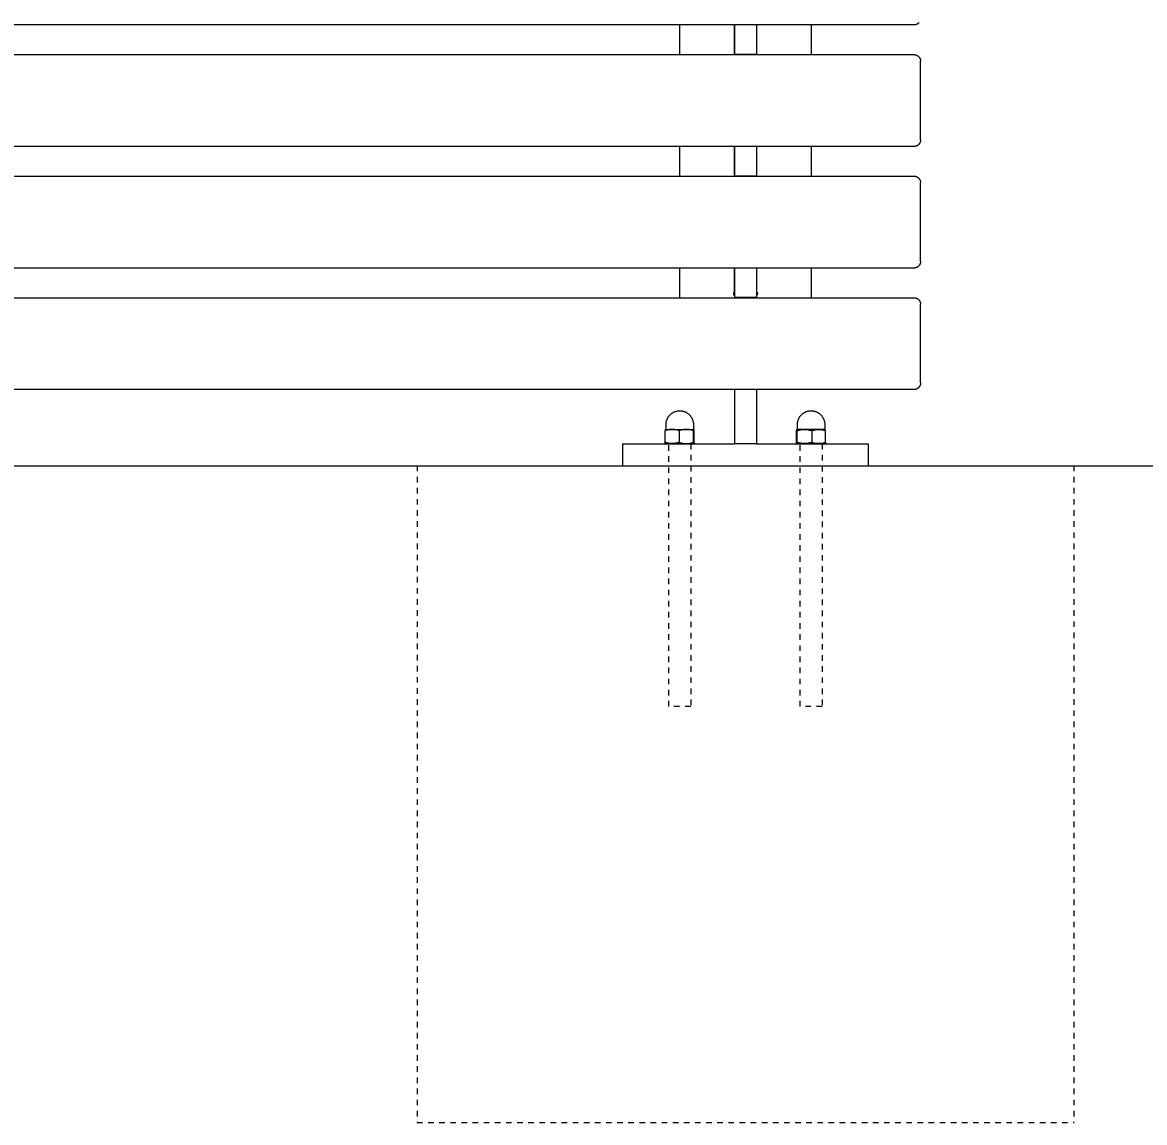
# Model space of a CAD drawing. Header units: inches. Extents: x -12 to 193, y -19 to 105.
# Drawn here: x 52.03 to 72.21, y 75.2 to 94.98 of the extents above; entities that cross this region are included whole.
import ezdxf

# ---------------------------------------------------------------- set-up
doc = ezdxf.new("R2010")
doc.units = ezdxf.units.IN
doc.header["$PDSIZE"] = -1
doc.linetypes.add('HIDDEN', pattern=[1.905, 1.27, -0.635])
for name, color, linetype, lineweight in [('ZANO_R', 7, 'Continuous', 0), ('ZANO_R_przerywana', 250, 'HIDDEN', 0), ('ZANO_W', 1, 'Continuous', 0)]:
    doc.layers.add(name, color=color, linetype=linetype, lineweight=lineweight)
doc.styles.get("Standard").update_dxf_attribs({"font": 'arial.ttf'})
doc.dimstyles.new('amerykanie', dxfattribs={"dimtxt": 50, "dimasz": 50, "dimexe": 0.5, "dimexo": 0.5, "dimgap": 1, "dimtad": 1, "dimdec": 0, "dimzin": 0, "dimlunit": 5, "dimtxsty": 'Standard', "dimcen": 0.09, "dimclrd": 1, "dimclre": 1, "dimclrt": 1, "dimazin": 0, "dimtfac": 1, "dimtdec": 0, "dimtmove": 0, "dimatfit": 3, "dimfxl": 1, "dimtzin": 0, "dimarcsym": 1})

# ---------------------------------------------------------------- blocks, each defined once
blk = doc.blocks.new('*D370')
at = {"layer": 'ZANO_W', "color": 1, "lineweight": -2}
blk.add_line((171.961, 90.223), (171.519, 93.512), dxfattribs=at)
for start, end in [(78.719, 88.1805), (97.6419, 180), (189.4614, 198.9229)]:
    blk.add_arc((172.392, 87.008), 6.063, start, end, dxfattribs=at)
at = {"layer": 'ZANO_W', "color": 1}
for points in [[(172.576, 93.234), (172.593, 92.901), (171.586, 93.017)], [(166.578, 86.025), (166.246, 85.997), (166.33, 87.008)]]:
    blk.add_solid(points, dxfattribs=at)
at = {"layer": 'ZANO_W', "color": 1, "insert": (166.82, 91.882), "char_height": 1.625, "attachment_point": 5, "rotation": 48.821}
blk.add_mtext("82%%d21'", dxfattribs=at)

msp = doc.modelspace()

# ---------------------------------------------------------------- linework, layer by layer
at = {"layer": 'ZANO_R'}
for p, q in [((68.0638, 94.93206), (-2.56608, 94.93206)), ((63.8512, 94.39932), (63.8512, 94.93206)), ((64.82758, 94.93206), (64.82758, 94.39932)), ((64.83545, 94.93206), (64.83545, 94.89865)), ((64.83545, 94.89865), (64.83545, 94.50845)), ((65.22915, 94.93206), (65.22915, 94.89865)), ((65.22915, 94.89865), (65.22915, 94.50845)), ((65.23703, 94.39932), (65.23703, 94.93206)), ((66.2134, 94.93206), (66.2134, 94.39932)), ((68.06783, 94.93213), (68.0638, 94.93206)), ((68.07186, 94.93233), (68.06783, 94.93213)), ((68.07588, 94.93268), (68.07186, 94.93233)), ((68.07988, 94.93316), (68.07588, 94.93268)), ((68.08386, 94.93377), (68.07988, 94.93316)), ((68.08783, 94.93453), (68.08386, 94.93377)), ((68.09176, 94.93541), (68.08783, 94.93453)), ((68.09566, 94.93644), (68.09176, 94.93541)), ((68.09953, 94.93759), (68.09566, 94.93644)), ((68.10335, 94.93888), (68.09953, 94.93759)), ((68.10713, 94.94029), (68.10335, 94.93888)), ((68.11085, 94.94183), (68.10713, 94.94029)), ((68.11452, 94.9435), (68.11085, 94.94183)), ((68.11814, 94.9453), (68.11452, 94.9435)), ((68.12168, 94.94721), (68.11814, 94.9453)), ((68.12516, 94.94925), (68.12168, 94.94721)), ((68.12857, 94.9514), (68.12516, 94.94925)), ((68.13191, 94.95367), (68.12857, 94.9514)), ((68.13516, 94.95606), (68.13191, 94.95367)), ((68.13833, 94.95855), (68.13516, 94.95606)), ((68.14142, 94.96115), (68.13833, 94.95855)), ((68.14441, 94.96385), (68.14142, 94.96115)), ((68.14731, 94.96665), (68.14441, 94.96385)), ((68.15012, 94.96955), (68.14731, 94.96665)), ((68.15282, 94.97254), (68.15012, 94.96955)), ((68.15542, 94.97563), (68.15282, 94.97254)), ((68.15791, 94.9788), (68.15542, 94.97563)), ((64.83545, 94.50845), (64.83545, 94.40604)), ((65.22915, 94.50845), (65.22915, 94.40604)), ((-2.56608, 94.39932), (68.0638, 94.39932)), ((64.83545, 94.40604), (64.83545, 94.39932)), ((64.83545, 94.40604), (65.22915, 94.40604)), ((65.22915, 94.40604), (65.22915, 94.39932)), ((68.0638, 94.39932), (68.06783, 94.39925)), ((68.06783, 94.39925), (68.07186, 94.39905)), ((68.07186, 94.39905), (68.07588, 94.3987)), ((68.07588, 94.3987), (68.07988, 94.39822)), ((68.07988, 94.39822), (68.08386, 94.39761)), ((68.08386, 94.39761), (68.08783, 94.39685)), ((68.08783, 94.39685), (68.09176, 94.39596)), ((68.09176, 94.39596), (68.09566, 94.39494)), ((68.09566, 94.39494), (68.09953, 94.39379)), ((68.09953, 94.39379), (68.10335, 94.3925)), ((68.10335, 94.3925), (68.10713, 94.39109)), ((68.10713, 94.39109), (68.11085, 94.38955)), ((68.11085, 94.38955), (68.11452, 94.38788)), ((68.11452, 94.38788), (68.11814, 94.38608)), ((68.11814, 94.38608), (68.12168, 94.38416)), ((68.12168, 94.38416), (68.12516, 94.38213)), ((68.12516, 94.38213), (68.12857, 94.37997)), ((68.12857, 94.37997), (68.13191, 94.37771)), ((68.13191, 94.37771), (68.13516, 94.37532)), ((68.13516, 94.37532), (68.13833, 94.37283)), ((68.13833, 94.37283), (68.14142, 94.37023)), ((68.14142, 94.37023), (68.14441, 94.36753)), ((68.14441, 94.36753), (68.14731, 94.36473)), ((68.14731, 94.36473), (68.15012, 94.36183)), ((68.15012, 94.36183), (68.15282, 94.35884)), ((68.15282, 94.35884), (68.15542, 94.35575)), ((68.15542, 94.35575), (68.15791, 94.35258)), ((68.15791, 94.35258), (68.16029, 94.34932)), ((68.16029, 94.34932), (68.16256, 94.34599)), ((68.16256, 94.34599), (68.16471, 94.34258)), ((68.16471, 94.34258), (68.16675, 94.3391)), ((68.16675, 94.3391), (68.16866, 94.33555)), ((68.16866, 94.33555), (68.17046, 94.33194)), ((68.17046, 94.33194), (68.17213, 94.32827)), ((68.17213, 94.32827), (68.17367, 94.32454)), ((68.17367, 94.32454), (68.17509, 94.32077)), ((68.17509, 94.32077), (68.17637, 94.31694)), ((68.17637, 94.31694), (68.17753, 94.31308)), ((68.17753, 94.31308), (68.17855, 94.30918)), ((68.17855, 94.30918), (68.17944, 94.30524)), ((68.17944, 94.30524), (68.18019, 94.30128)), ((68.18019, 94.30128), (68.18081, 94.2973)), ((68.18081, 94.2973), (68.18129, 94.29329)), ((68.18129, 94.29329), (68.18163, 94.28927)), ((68.18163, 94.28927), (68.18184, 94.28525)), ((68.18184, 94.28525), (68.18191, 94.28121)), ((68.18191, 94.11368), (68.18191, 94.28121)), ((68.18191, 92.86502), (68.18191, 94.11368)), ((68.17753, 92.83316), (68.17637, 92.82929)), ((68.17855, 92.83706), (68.17753, 92.83316)), ((68.17944, 92.84099), (68.17855, 92.83706)), ((68.18019, 92.84496), (68.17944, 92.84099)), ((68.18081, 92.84894), (68.18019, 92.84496)), ((68.18129, 92.85295), (68.18081, 92.84894)), ((68.18163, 92.85696), (68.18129, 92.85295)), ((68.18184, 92.86099), (68.18163, 92.85696)), ((68.18191, 92.86502), (68.18184, 92.86099)), ((68.0638, 92.74691), (-2.56608, 92.74691)), ((63.8512, 92.21418), (63.8512, 92.74691)), ((64.82758, 92.74691), (64.82758, 92.21418)), ((64.83545, 92.74691), (64.83545, 92.71351)), ((64.83545, 92.71351), (64.83545, 92.32331)), ((65.22915, 92.74691), (65.22915, 92.71351)), ((65.22915, 92.71351), (65.22915, 92.32331)), ((65.23703, 92.21418), (65.23703, 92.74691)), ((66.2134, 92.74691), (66.2134, 92.21418)), ((68.06783, 92.74698), (68.0638, 92.74691)), ((68.07186, 92.74719), (68.06783, 92.74698)), ((68.07588, 92.74753), (68.07186, 92.74719)), ((68.07988, 92.74801), (68.07588, 92.74753)), ((68.08386, 92.74863), (68.07988, 92.74801)), ((68.08783, 92.74938), (68.08386, 92.74863)), ((68.09176, 92.75027), (68.08783, 92.74938)), ((68.09566, 92.75129), (68.09176, 92.75027)), ((68.09953, 92.75245), (68.09566, 92.75129)), ((68.10335, 92.75373), (68.09953, 92.75245)), ((68.10713, 92.75515), (68.10335, 92.75373)), ((68.11085, 92.75669), (68.10713, 92.75515)), ((68.11452, 92.75836), (68.11085, 92.75669)), ((68.11814, 92.76016), (68.11452, 92.75836)), ((68.12168, 92.76207), (68.11814, 92.76016)), ((68.12516, 92.76411), (68.12168, 92.76207)), ((68.12857, 92.76626), (68.12516, 92.76411)), ((68.13191, 92.76853), (68.12857, 92.76626)), ((68.13516, 92.77091), (68.13191, 92.76853)), ((68.13833, 92.77341), (68.13516, 92.77091)), ((68.14142, 92.776), (68.13833, 92.77341)), ((68.14441, 92.77871), (68.14142, 92.776)), ((68.14731, 92.78151), (68.14441, 92.77871)), ((68.15012, 92.78441), (68.14731, 92.78151)), ((68.15282, 92.7874), (68.15012, 92.78441)), ((68.15542, 92.79049), (68.15282, 92.7874)), ((68.15791, 92.79366), (68.15542, 92.79049)), ((68.16029, 92.79691), (68.15791, 92.79366)), ((68.16256, 92.80025), (68.16029, 92.79691)), ((68.16471, 92.80366), (68.16256, 92.80025)), ((68.16675, 92.80714), (68.16471, 92.80366)), ((68.16866, 92.81069), (68.16675, 92.80714)), ((68.17046, 92.8143), (68.16866, 92.81069)), ((68.17213, 92.81797), (68.17046, 92.8143)), ((68.17367, 92.8217), (68.17213, 92.81797)), ((68.17509, 92.82547), (68.17367, 92.8217)), ((68.17637, 92.82929), (68.17509, 92.82547)), ((64.83545, 92.32331), (64.83545, 92.2209)), ((65.22915, 92.32331), (65.22915, 92.2209)), ((-2.56608, 92.21418), (68.0638, 92.21418)), ((64.83545, 92.2209), (64.83545, 92.21418)), ((64.83545, 92.2209), (65.22915, 92.2209)), ((65.22915, 92.2209), (65.22915, 92.21418)), ((68.0638, 92.21418), (68.06783, 92.21411)), ((68.06783, 92.21411), (68.07186, 92.21391)), ((68.07186, 92.21391), (68.07588, 92.21356)), ((68.07588, 92.21356), (68.07988, 92.21308)), ((68.07988, 92.21308), (68.08386, 92.21246)), ((68.08386, 92.21246), (68.08783, 92.21171)), ((68.08783, 92.21171), (68.09176, 92.21082)), ((68.09176, 92.21082), (68.09566, 92.2098)), ((68.09566, 92.2098), (68.09953, 92.20865)), ((68.09953, 92.20865), (68.10335, 92.20736)), ((68.10335, 92.20736), (68.10713, 92.20595)), ((68.10713, 92.20595), (68.11085, 92.2044)), ((68.11085, 92.2044), (68.11452, 92.20273)), ((68.11452, 92.20273), (68.11814, 92.20094)), ((68.11814, 92.20094), (68.12168, 92.19902)), ((68.12168, 92.19902), (68.12516, 92.19699)), ((68.12516, 92.19699), (68.12857, 92.19483)), ((68.12857, 92.19483), (68.13191, 92.19256)), ((68.13191, 92.19256), (68.13516, 92.19018)), ((68.13516, 92.19018), (68.13833, 92.18769)), ((68.13833, 92.18769), (68.14142, 92.18509)), ((68.14142, 92.18509), (68.14441, 92.18239)), ((68.14441, 92.18239), (68.14731, 92.17959)), ((68.14731, 92.17959), (68.15012, 92.17669)), ((68.15012, 92.17669), (68.15282, 92.17369)), ((68.15282, 92.17369), (68.15542, 92.17061)), ((68.15542, 92.17061), (68.15791, 92.16744)), ((68.15791, 92.16744), (68.16029, 92.16418)), ((68.16029, 92.16418), (68.16256, 92.16085)), ((68.16256, 92.16085), (68.16471, 92.15744)), ((68.16471, 92.15744), (68.16675, 92.15396)), ((68.16675, 92.15396), (68.16866, 92.15041)), ((68.16866, 92.15041), (68.17046, 92.1468)), ((68.17046, 92.1468), (68.17213, 92.14313)), ((68.17213, 92.14313), (68.17367, 92.1394)), ((68.17367, 92.1394), (68.17509, 92.13562)), ((68.17509, 92.13562), (68.17637, 92.1318)), ((68.17637, 92.1318), (68.17753, 92.12794)), ((68.17753, 92.12794), (68.17855, 92.12404)), ((68.17855, 92.12404), (68.17944, 92.1201)), ((68.17944, 92.1201), (68.18019, 92.11614)), ((68.18019, 92.11614), (68.18081, 92.11215)), ((68.18081, 92.11215), (68.18129, 92.10815)), ((68.18129, 92.10815), (68.18163, 92.10413)), ((68.18163, 92.10413), (68.18184, 92.1001)), ((68.18184, 92.1001), (68.18191, 92.09607)), ((68.18191, 91.92854), (68.18191, 92.09607)), ((68.18191, 90.67988), (68.18191, 91.92854)), ((68.16256, 90.6151), (68.16029, 90.61177)), ((68.16471, 90.61851), (68.16256, 90.6151)), ((68.16675, 90.622), (68.16471, 90.61851)), ((68.16866, 90.62554), (68.16675, 90.622)), ((68.17046, 90.62916), (68.16866, 90.62554)), ((68.17213, 90.63283), (68.17046, 90.62916)), ((68.17367, 90.63655), (68.17213, 90.63283)), ((68.17509, 90.64033), (68.17367, 90.63655)), ((68.17637, 90.64415), (68.17509, 90.64033)), ((68.17753, 90.64802), (68.17637, 90.64415)), ((68.17855, 90.65192), (68.17753, 90.64802)), ((68.17944, 90.65585), (68.17855, 90.65192)), ((68.18019, 90.65981), (68.17944, 90.65585)), ((68.18081, 90.6638), (68.18019, 90.65981)), ((68.18129, 90.6678), (68.18081, 90.6638)), ((68.18163, 90.67182), (68.18129, 90.6678)), ((68.18184, 90.67585), (68.18163, 90.67182)), ((68.18191, 90.67988), (68.18184, 90.67585)), ((68.0638, 90.56177), (-2.56608, 90.56177)), ((63.8512, 90.02904), (63.8512, 90.56177)), ((64.82758, 90.56177), (64.82758, 90.1301)), ((64.83545, 90.56177), (64.83545, 90.52837)), ((64.83545, 90.52837), (64.83545, 90.13816)), ((65.22915, 90.56177), (65.22915, 90.52837)), ((65.22915, 90.52837), (65.22915, 90.13816)), ((65.23703, 90.1301), (65.23703, 90.56177)), ((66.2134, 90.56177), (66.2134, 90.02904)), ((68.06783, 90.56184), (68.0638, 90.56177)), ((68.07186, 90.56205), (68.06783, 90.56184)), ((68.07588, 90.56239), (68.07186, 90.56205)), ((68.07988, 90.56287), (68.07588, 90.56239)), ((68.08386, 90.56349), (68.07988, 90.56287)), ((68.08783, 90.56424), (68.08386, 90.56349)), ((68.09176, 90.56513), (68.08783, 90.56424)), ((68.09566, 90.56615), (68.09176, 90.56513)), ((68.09953, 90.56731), (68.09566, 90.56615)), ((68.10335, 90.56859), (68.09953, 90.56731)), ((68.10713, 90.57001), (68.10335, 90.56859)), ((68.11085, 90.57155), (68.10713, 90.57001)), ((68.11452, 90.57322), (68.11085, 90.57155)), ((68.11814, 90.57501), (68.11452, 90.57322)), ((68.12168, 90.57693), (68.11814, 90.57501)), ((68.12516, 90.57897), (68.12168, 90.57693)), ((68.12857, 90.58112), (68.12516, 90.57897)), ((68.13191, 90.58339), (68.12857, 90.58112)), ((68.13516, 90.58577), (68.13191, 90.58339)), ((68.13833, 90.58826), (68.13516, 90.58577)), ((68.14142, 90.59086), (68.13833, 90.58826)), ((68.14441, 90.59356), (68.14142, 90.59086)), ((68.14731, 90.59637), (68.14441, 90.59356)), ((68.15012, 90.59927), (68.14731, 90.59637)), ((68.15282, 90.60226), (68.15012, 90.59927)), ((68.15542, 90.60534), (68.15282, 90.60226)), ((68.15791, 90.60852), (68.15542, 90.60534)), ((68.16029, 90.61177), (68.15791, 90.60852)), ((-2.56608, 90.02904), (68.0638, 90.02904)), ((64.81607, 90.10358), (64.81605, 90.10224)), ((64.81605, 90.10224), (64.81609, 90.10089)), ((64.81613, 90.10493), (64.81607, 90.10358)), ((64.81609, 90.10089), (64.81617, 90.09955)), ((64.81624, 90.10627), (64.81613, 90.10493)), ((64.81617, 90.09955), (64.81629, 90.09821)), ((64.81639, 90.10761), (64.81624, 90.10627)), ((64.81629, 90.09821), (64.81646, 90.09687)), ((64.81659, 90.10894), (64.81639, 90.10761)), ((64.81646, 90.09687), (64.81668, 90.09554)), ((64.81684, 90.11026), (64.81659, 90.10894)), ((64.81668, 90.09554), (64.81694, 90.09422)), ((64.81713, 90.11157), (64.81684, 90.11026)), ((64.81694, 90.09422), (64.81725, 90.09291)), ((64.81747, 90.11288), (64.81713, 90.11157)), ((64.81725, 90.09291), (64.81761, 90.09161)), ((64.81785, 90.11417), (64.81747, 90.11288)), ((64.81749, 90.11298), (64.81787, 90.11173)), ((64.81761, 90.09161), (64.81801, 90.09033)), ((64.81828, 90.11545), (64.81785, 90.11417)), ((64.81787, 90.11173), (64.81828, 90.11049)), ((64.81801, 90.09033), (64.81845, 90.08906)), ((64.81875, 90.11671), (64.81828, 90.11545)), ((64.81828, 90.11049), (64.81874, 90.10926)), ((64.81845, 90.08906), (64.81894, 90.0878)), ((64.81874, 90.10926), (64.81924, 90.10806)), ((64.81926, 90.11795), (64.81875, 90.11671)), ((64.81894, 90.0878), (64.81947, 90.08656)), ((64.81924, 90.10806), (64.81978, 90.10687)), ((64.81982, 90.11918), (64.81926, 90.11795)), ((64.81947, 90.08656), (64.82004, 90.08535)), ((64.81978, 90.10687), (64.82036, 90.1057)), ((64.82042, 90.12038), (64.81982, 90.11918)), ((64.82004, 90.08535), (64.82066, 90.08415)), ((64.82036, 90.1057), (64.82098, 90.10455)), ((64.82106, 90.12156), (64.82042, 90.12038)), ((64.82066, 90.08415), (64.82131, 90.08297)), ((64.82098, 90.10455), (64.82163, 90.10342)), ((64.82174, 90.12273), (64.82106, 90.12156)), ((64.82131, 90.08297), (64.82201, 90.08182)), ((64.82163, 90.10342), (64.82233, 90.10231)), ((64.82246, 90.12386), (64.82174, 90.12273)), ((64.82201, 90.08182), (64.82275, 90.0807)), ((64.82233, 90.10231), (64.82306, 90.10123)), ((64.82323, 90.12497), (64.82246, 90.12386)), ((64.82275, 90.0807), (64.82352, 90.07959)), ((64.82306, 90.10123), (64.82382, 90.10017)), ((64.82402, 90.12606), (64.82323, 90.12497)), ((64.82352, 90.07959), (64.82434, 90.07852)), ((64.82382, 90.10017), (64.82462, 90.09914)), ((64.82486, 90.12711), (64.82402, 90.12606)), ((64.82434, 90.07852), (64.82518, 90.07748)), ((64.82462, 90.09914), (64.82546, 90.09813)), ((64.82573, 90.12814), (64.82486, 90.12711)), ((64.82518, 90.07748), (64.82607, 90.07646)), ((64.82546, 90.09813), (64.82632, 90.09715)), ((64.82664, 90.12913), (64.82573, 90.12814)), ((64.82607, 90.07646), (64.82699, 90.07548)), ((64.82632, 90.09715), (64.82722, 90.09621)), ((64.82758, 90.1301), (64.82664, 90.12913)), ((64.82699, 90.07548), (64.82794, 90.07453)), ((64.82722, 90.09621), (64.82816, 90.09529)), ((64.82794, 90.07453), (64.82893, 90.07361)), ((64.82816, 90.09529), (64.82912, 90.09441)), ((64.82893, 90.07361), (64.82994, 90.07273)), ((64.82912, 90.09441), (64.83011, 90.09355)), ((64.82994, 90.07273), (64.83099, 90.07188)), ((64.83011, 90.09355), (64.83112, 90.09274)), ((64.83099, 90.07188), (64.83207, 90.07107)), ((64.83112, 90.09274), (64.83217, 90.09195)), ((64.83207, 90.07107), (64.83317, 90.0703)), ((64.83217, 90.09195), (64.83324, 90.0912)), ((64.83317, 90.0703), (64.8343, 90.06957)), ((64.83324, 90.0912), (64.83433, 90.09049)), ((64.8343, 90.06957), (64.83545, 90.06887)), ((64.83433, 90.09049), (64.83545, 90.08982)), ((64.83545, 90.13816), (64.83545, 90.03576)), ((64.83545, 90.03576), (65.22915, 90.03576)), ((65.22915, 90.13816), (65.22915, 90.03576)), ((65.22915, 90.08982), (65.23027, 90.09049)), ((65.23031, 90.06957), (65.22915, 90.06887)), ((65.23027, 90.09049), (65.23137, 90.0912)), ((65.23144, 90.0703), (65.23031, 90.06957)), ((65.23137, 90.0912), (65.23244, 90.09195)), ((65.23254, 90.07107), (65.23144, 90.0703)), ((65.23244, 90.09195), (65.23348, 90.09274)), ((65.23361, 90.07188), (65.23254, 90.07107)), ((65.23348, 90.09274), (65.2345, 90.09355)), ((65.23466, 90.07273), (65.23361, 90.07188)), ((65.2345, 90.09355), (65.23549, 90.09441)), ((65.23568, 90.07361), (65.23466, 90.07273)), ((65.23549, 90.09441), (65.23645, 90.09529)), ((65.23666, 90.07453), (65.23568, 90.07361)), ((65.23645, 90.09529), (65.23738, 90.09621)), ((65.23762, 90.07548), (65.23666, 90.07453)), ((65.23703, 90.1301), (65.23797, 90.12913)), ((65.23738, 90.09621), (65.23828, 90.09715)), ((65.23854, 90.07646), (65.23762, 90.07548)), ((65.23797, 90.12913), (65.23887, 90.12814)), ((65.23828, 90.09715), (65.23915, 90.09813)), ((65.23942, 90.07748), (65.23854, 90.07646)), ((65.23887, 90.12814), (65.23975, 90.12711)), ((65.23915, 90.09813), (65.23998, 90.09914)), ((65.24027, 90.07852), (65.23942, 90.07748)), ((65.23975, 90.12711), (65.24058, 90.12606)), ((65.23998, 90.09914), (65.24078, 90.10017)), ((65.24108, 90.07959), (65.24027, 90.07852)), ((65.24058, 90.12606), (65.24138, 90.12497)), ((65.24078, 90.10017), (65.24155, 90.10123)), ((65.24186, 90.0807), (65.24108, 90.07959)), ((65.24138, 90.12497), (65.24214, 90.12386)), ((65.24155, 90.10123), (65.24228, 90.10231)), ((65.24259, 90.08182), (65.24186, 90.0807)), ((65.24214, 90.12386), (65.24286, 90.12273)), ((65.24228, 90.10231), (65.24297, 90.10342)), ((65.24329, 90.08297), (65.24259, 90.08182)), ((65.24286, 90.12273), (65.24354, 90.12156)), ((65.24297, 90.10342), (65.24363, 90.10455)), ((65.24395, 90.08415), (65.24329, 90.08297)), ((65.24354, 90.12156), (65.24418, 90.12038)), ((65.24363, 90.10455), (65.24424, 90.1057)), ((65.24456, 90.08535), (65.24395, 90.08415)), ((65.24418, 90.12038), (65.24478, 90.11918)), ((65.24424, 90.1057), (65.24482, 90.10687)), ((65.24514, 90.08656), (65.24456, 90.08535)), ((65.24478, 90.11918), (65.24534, 90.11795)), ((65.24482, 90.10687), (65.24536, 90.10806)), ((65.24567, 90.0878), (65.24514, 90.08656)), ((65.24534, 90.11795), (65.24586, 90.11671)), ((65.24536, 90.10806), (65.24586, 90.10926)), ((65.24615, 90.08906), (65.24567, 90.0878)), ((65.24586, 90.11671), (65.24633, 90.11545)), ((65.24586, 90.10926), (65.24632, 90.11049)), ((65.2466, 90.09033), (65.24615, 90.08906)), ((65.24632, 90.11049), (65.24674, 90.11173)), ((65.24633, 90.11545), (65.24675, 90.11417)), ((65.247, 90.09161), (65.2466, 90.09033)), ((65.24674, 90.11173), (65.24711, 90.11298)), ((65.24675, 90.11417), (65.24714, 90.11288)), ((65.24735, 90.09291), (65.247, 90.09161)), ((65.24714, 90.11288), (65.24747, 90.11157)), ((65.24766, 90.09422), (65.24735, 90.09291)), ((65.24747, 90.11157), (65.24777, 90.11026)), ((65.24792, 90.09554), (65.24766, 90.09422)), ((65.24777, 90.11026), (65.24801, 90.10894)), ((65.24814, 90.09687), (65.24792, 90.09554)), ((65.24801, 90.10894), (65.24821, 90.10761)), ((65.24831, 90.09821), (65.24814, 90.09687)), ((65.24821, 90.10761), (65.24837, 90.10627)), ((65.24844, 90.09955), (65.24831, 90.09821)), ((65.24837, 90.10627), (65.24847, 90.10493)), ((65.24852, 90.10089), (65.24844, 90.09955)), ((65.24847, 90.10493), (65.24854, 90.10358)), ((65.24855, 90.10224), (65.24852, 90.10089)), ((65.24854, 90.10358), (65.24855, 90.10224)), ((68.0638, 90.02904), (68.06783, 90.02897)), ((68.06783, 90.02897), (68.07186, 90.02876)), ((68.07186, 90.02876), (68.07588, 90.02842)), ((68.07588, 90.02842), (68.07988, 90.02794)), ((68.07988, 90.02794), (68.08386, 90.02732)), ((68.08386, 90.02732), (68.08783, 90.02657)), ((68.08783, 90.02657), (68.09176, 90.02568)), ((68.09176, 90.02568), (68.09566, 90.02466)), ((68.09566, 90.02466), (68.09953, 90.02351)), ((68.09953, 90.02351), (68.10335, 90.02222)), ((68.10335, 90.02222), (68.10713, 90.0208)), ((68.10713, 90.0208), (68.11085, 90.01926)), ((68.11085, 90.01926), (68.11452, 90.01759)), ((68.11452, 90.01759), (68.11814, 90.0158)), ((68.11814, 90.0158), (68.12168, 90.01388)), ((68.12168, 90.01388), (68.12516, 90.01185)), ((68.12516, 90.01185), (68.12857, 90.00969)), ((68.12857, 90.00969), (68.13191, 90.00742)), ((68.13191, 90.00742), (68.13516, 90.00504)), ((68.13516, 90.00504), (68.13833, 90.00255)), ((68.13833, 90.00255), (68.14142, 89.99995)), ((68.14142, 89.99995), (68.14441, 89.99725)), ((68.14441, 89.99725), (68.14731, 89.99445)), ((68.14731, 89.99445), (68.15012, 89.99155)), ((68.15012, 89.99155), (68.15282, 89.98855)), ((68.15282, 89.98855), (68.15542, 89.98547)), ((68.15542, 89.98547), (68.15791, 89.9823)), ((68.15791, 89.9823), (68.16029, 89.97904)), ((68.16029, 89.97904), (68.16256, 89.97571)), ((68.16256, 89.97571), (68.16471, 89.9723)), ((68.16471, 89.9723), (68.16675, 89.96882)), ((68.16675, 89.96882), (68.16866, 89.96527)), ((68.16866, 89.96527), (68.17046, 89.96166)), ((68.17046, 89.96166), (68.17213, 89.95798)), ((68.17213, 89.95798), (68.17367, 89.95426)), ((68.17367, 89.95426), (68.17509, 89.95048)), ((68.17509, 89.95048), (68.17637, 89.94666)), ((68.17637, 89.94666), (68.17753, 89.9428)), ((68.17753, 89.9428), (68.17855, 89.93889)), ((68.17855, 89.93889), (68.17944, 89.93496)), ((68.17944, 89.93496), (68.18019, 89.931)), ((68.18019, 89.931), (68.18081, 89.92701)), ((68.18081, 89.92701), (68.18129, 89.92301)), ((68.18129, 89.92301), (68.18163, 89.91899)), ((68.18163, 89.91899), (68.18184, 89.91496)), ((68.18184, 89.91496), (68.18191, 89.91093)), ((68.18191, 89.74339), (68.18191, 89.91093)), ((68.18191, 88.49474), (68.18191, 89.74339)), ((68.12516, 88.39383), (68.12168, 88.39179)), ((68.12857, 88.39598), (68.12516, 88.39383)), ((68.13191, 88.39825), (68.12857, 88.39598)), ((68.13516, 88.40063), (68.13191, 88.39825)), ((68.13833, 88.40312), (68.13516, 88.40063)), ((68.14142, 88.40572), (68.13833, 88.40312)), ((68.14441, 88.40842), (68.14142, 88.40572)), ((68.14731, 88.41122), (68.14441, 88.40842)), ((68.15012, 88.41412), (68.14731, 88.41122)), ((68.15282, 88.41712), (68.15012, 88.41412)), ((68.15542, 88.4202), (68.15282, 88.41712)), ((68.15791, 88.42337), (68.15542, 88.4202)), ((68.16029, 88.42663), (68.15791, 88.42337)), ((68.16256, 88.42996), (68.16029, 88.42663)), ((68.16471, 88.43337), (68.16256, 88.42996)), ((68.16675, 88.43685), (68.16471, 88.43337)), ((68.16866, 88.4404), (68.16675, 88.43685)), ((68.17046, 88.44401), (68.16866, 88.4404)), ((68.17213, 88.44769), (68.17046, 88.44401)), ((68.17367, 88.45141), (68.17213, 88.44769)), ((68.17509, 88.45519), (68.17367, 88.45141)), ((68.17637, 88.45901), (68.17509, 88.45519)), ((68.17753, 88.46288), (68.17637, 88.45901)), ((68.17855, 88.46678), (68.17753, 88.46288)), ((68.17944, 88.47071), (68.17855, 88.46678)), ((68.18019, 88.47467), (68.17944, 88.47071)), ((68.18081, 88.47866), (68.18019, 88.47467)), ((68.18129, 88.48266), (68.18081, 88.47866)), ((68.18163, 88.48668), (68.18129, 88.48266)), ((68.18184, 88.49071), (68.18163, 88.48668)), ((68.18191, 88.49474), (68.18184, 88.49071)), ((68.0638, 88.37663), (-2.56608, 88.37663)), ((64.83545, 88.37663), (64.83545, 87.4015)), ((65.22915, 88.37663), (65.22915, 87.4015)), ((68.06783, 88.3767), (68.0638, 88.37663)), ((68.07186, 88.37691), (68.06783, 88.3767)), ((68.07588, 88.37725), (68.07186, 88.37691)), ((68.07988, 88.37773), (68.07588, 88.37725)), ((68.08386, 88.37835), (68.07988, 88.37773)), ((68.08783, 88.3791), (68.08386, 88.37835)), ((68.09176, 88.37999), (68.08783, 88.3791)), ((68.09566, 88.38101), (68.09176, 88.37999)), ((68.09953, 88.38216), (68.09566, 88.38101)), ((68.10335, 88.38345), (68.09953, 88.38216)), ((68.10713, 88.38487), (68.10335, 88.38345)), ((68.11085, 88.38641), (68.10713, 88.38487)), ((68.11452, 88.38808), (68.11085, 88.38641)), ((68.11814, 88.38987), (68.11452, 88.38808)), ((68.12168, 88.39179), (68.11814, 88.38987)), ((63.79294, 87.98789), (63.80114, 87.98974)), ((63.80114, 87.98974), (63.80939, 87.99131)), ((63.80939, 87.99131), (63.8177, 87.9926)), ((63.8177, 87.9926), (63.82604, 87.9936)), ((63.82604, 87.9936), (63.83441, 87.99432)), ((63.83441, 87.99432), (63.8428, 87.99475)), ((63.8428, 87.99475), (63.8512, 87.99489)), ((63.8512, 87.99489), (63.8596, 87.99475)), ((63.8596, 87.99475), (63.86799, 87.99432)), ((63.86799, 87.99432), (63.87636, 87.9936)), ((63.87636, 87.9936), (63.88471, 87.9926)), ((63.88471, 87.9926), (63.89301, 87.99131)), ((63.89301, 87.99131), (63.90126, 87.98974)), ((63.90126, 87.98974), (63.90946, 87.98789)), ((66.15515, 87.98789), (66.16334, 87.98974)), ((66.16334, 87.98974), (66.1716, 87.99131)), ((66.1716, 87.99131), (66.1799, 87.9926)), ((66.1799, 87.9926), (66.18824, 87.9936)), ((66.18824, 87.9936), (66.19661, 87.99432)), ((66.19661, 87.99432), (66.205, 87.99475)), ((66.205, 87.99475), (66.2134, 87.99489)), ((66.2134, 87.99489), (66.2218, 87.99475)), ((66.2218, 87.99475), (66.2302, 87.99432)), ((66.2302, 87.99432), (66.23857, 87.9936)), ((66.23857, 87.9936), (66.24691, 87.9926)), ((66.24691, 87.9926), (66.25521, 87.99131)), ((66.25521, 87.99131), (66.26347, 87.98974)), ((66.26347, 87.98974), (66.27166, 87.98789)), ((63.60743, 87.78233), (63.60872, 87.79063)), ((63.60872, 87.79063), (63.61028, 87.79889)), ((63.61028, 87.79889), (63.61213, 87.80708)), ((63.61213, 87.80708), (63.61426, 87.81521)), ((63.61426, 87.81521), (63.61667, 87.82326)), ((63.61667, 87.82326), (63.61935, 87.83123)), ((63.61935, 87.83123), (63.62229, 87.8391)), ((63.62229, 87.8391), (63.62551, 87.84686)), ((63.62551, 87.84686), (63.62899, 87.85451)), ((63.62899, 87.85451), (63.63273, 87.86203)), ((63.63273, 87.86203), (63.63672, 87.86942)), ((63.63672, 87.86942), (63.64096, 87.87668)), ((63.64096, 87.87668), (63.64545, 87.88378)), ((63.64545, 87.88378), (63.65017, 87.89073)), ((63.65017, 87.89073), (63.65514, 87.89751)), ((63.65514, 87.89751), (63.66033, 87.90411)), ((63.66033, 87.90411), (63.66574, 87.91054)), ((63.66574, 87.91054), (63.67137, 87.91678)), ((63.67137, 87.91678), (63.67721, 87.92282)), ((63.67721, 87.92282), (63.68325, 87.92866)), ((63.68325, 87.92866), (63.68949, 87.93429)), ((63.68949, 87.93429), (63.69591, 87.9397)), ((63.69591, 87.9397), (63.70252, 87.94489)), ((63.70252, 87.94489), (63.7093, 87.94985)), ((63.7093, 87.94985), (63.71625, 87.95458)), ((63.71625, 87.95458), (63.72335, 87.95907)), ((63.72335, 87.95907), (63.7306, 87.96331)), ((63.7306, 87.96331), (63.738, 87.9673)), ((63.738, 87.9673), (63.74552, 87.97104)), ((63.74552, 87.97104), (63.75317, 87.97452)), ((63.75317, 87.97452), (63.76093, 87.97773)), ((63.76093, 87.97773), (63.7688, 87.98068)), ((63.7688, 87.98068), (63.77676, 87.98336)), ((63.77676, 87.98336), (63.78481, 87.98576)), ((63.78481, 87.98576), (63.79294, 87.98789)), ((63.90946, 87.98789), (63.91759, 87.98576)), ((63.91759, 87.98576), (63.92564, 87.98336)), ((63.92564, 87.98336), (63.9336, 87.98068)), ((63.9336, 87.98068), (63.94147, 87.97773)), ((63.94147, 87.97773), (63.94923, 87.97452)), ((63.94923, 87.97452), (63.95688, 87.97104)), ((63.95688, 87.97104), (63.96441, 87.9673)), ((63.96441, 87.9673), (63.9718, 87.96331)), ((63.9718, 87.96331), (63.97905, 87.95907)), ((63.97905, 87.95907), (63.98615, 87.95458)), ((63.98615, 87.95458), (63.9931, 87.94985)), ((63.9931, 87.94985), (63.99988, 87.94489)), ((63.99988, 87.94489), (64.00649, 87.9397)), ((64.00649, 87.9397), (64.01291, 87.93429)), ((64.01291, 87.93429), (64.01915, 87.92866)), ((64.01915, 87.92866), (64.02519, 87.92282)), ((64.02519, 87.92282), (64.03103, 87.91678)), ((64.03103, 87.91678), (64.03666, 87.91054)), ((64.03666, 87.91054), (64.04207, 87.90411)), ((64.04207, 87.90411), (64.04726, 87.89751)), ((64.04726, 87.89751), (64.05223, 87.89073)), ((64.05223, 87.89073), (64.05695, 87.88378)), ((64.05695, 87.88378), (64.06144, 87.87668)), ((64.06144, 87.87668), (64.06568, 87.86942)), ((64.06568, 87.86942), (64.06968, 87.86203)), ((64.06968, 87.86203), (64.07341, 87.85451)), ((64.07341, 87.85451), (64.07689, 87.84686)), ((64.07689, 87.84686), (64.08011, 87.8391)), ((64.08011, 87.8391), (64.08306, 87.83123)), ((64.08306, 87.83123), (64.08573, 87.82326)), ((64.08573, 87.82326), (64.08814, 87.81521)), ((64.08814, 87.81521), (64.09027, 87.80708)), ((64.09027, 87.80708), (64.09212, 87.79889)), ((64.09212, 87.79889), (64.09369, 87.79063)), ((64.09369, 87.79063), (64.09497, 87.78233)), ((65.96963, 87.78233), (65.97092, 87.79063)), ((65.97092, 87.79063), (65.97249, 87.79889)), ((65.97249, 87.79889), (65.97434, 87.80708)), ((65.97434, 87.80708), (65.97647, 87.81521)), ((65.97647, 87.81521), (65.97887, 87.82326)), ((65.97887, 87.82326), (65.98155, 87.83123)), ((65.98155, 87.83123), (65.9845, 87.8391)), ((65.9845, 87.8391), (65.98771, 87.84686)), ((65.98771, 87.84686), (65.99119, 87.85451)), ((65.99119, 87.85451), (65.99493, 87.86203)), ((65.99493, 87.86203), (65.99892, 87.86942)), ((65.99892, 87.86942), (66.00316, 87.87668)), ((66.00316, 87.87668), (66.00765, 87.88378)), ((66.00765, 87.88378), (66.01238, 87.89073)), ((66.01238, 87.89073), (66.01734, 87.89751)), ((66.01734, 87.89751), (66.02253, 87.90411)), ((66.02253, 87.90411), (66.02794, 87.91054)), ((66.02794, 87.91054), (66.03357, 87.91678)), ((66.03357, 87.91678), (66.03941, 87.92282)), ((66.03941, 87.92282), (66.04545, 87.92866)), ((66.04545, 87.92866), (66.05169, 87.93429)), ((66.05169, 87.93429), (66.05812, 87.9397)), ((66.05812, 87.9397), (66.06472, 87.94489)), ((66.06472, 87.94489), (66.0715, 87.94985)), ((66.0715, 87.94985), (66.07845, 87.95458)), ((66.07845, 87.95458), (66.08555, 87.95907)), ((66.08555, 87.95907), (66.09281, 87.96331)), ((66.09281, 87.96331), (66.1002, 87.9673)), ((66.1002, 87.9673), (66.10772, 87.97104)), ((66.10772, 87.97104), (66.11537, 87.97452)), ((66.11537, 87.97452), (66.12313, 87.97773)), ((66.12313, 87.97773), (66.131, 87.98068)), ((66.131, 87.98068), (66.13897, 87.98336)), ((66.13897, 87.98336), (66.14702, 87.98576)), ((66.14702, 87.98576), (66.15515, 87.98789)), ((66.27166, 87.98789), (66.27979, 87.98576)), ((66.27979, 87.98576), (66.28784, 87.98336)), ((66.28784, 87.98336), (66.29581, 87.98068)), ((66.29581, 87.98068), (66.30367, 87.97773)), ((66.30367, 87.97773), (66.31144, 87.97452)), ((66.31144, 87.97452), (66.31908, 87.97104)), ((66.31908, 87.97104), (66.32661, 87.9673)), ((66.32661, 87.9673), (66.334, 87.96331)), ((66.334, 87.96331), (66.34125, 87.95907)), ((66.34125, 87.95907), (66.34836, 87.95458)), ((66.34836, 87.95458), (66.3553, 87.94985)), ((66.3553, 87.94985), (66.36208, 87.94489)), ((66.36208, 87.94489), (66.36869, 87.9397)), ((66.36869, 87.9397), (66.37512, 87.93429)), ((66.37512, 87.93429), (66.38136, 87.92866)), ((66.38136, 87.92866), (66.3874, 87.92282)), ((66.3874, 87.92282), (66.39324, 87.91678)), ((66.39324, 87.91678), (66.39886, 87.91054)), ((66.39886, 87.91054), (66.40428, 87.90411)), ((66.40428, 87.90411), (66.40947, 87.89751)), ((66.40947, 87.89751), (66.41443, 87.89073)), ((66.41443, 87.89073), (66.41916, 87.88378)), ((66.41916, 87.88378), (66.42364, 87.87668)), ((66.42364, 87.87668), (66.42789, 87.86942)), ((66.42789, 87.86942), (66.43188, 87.86203)), ((66.43188, 87.86203), (66.43562, 87.85451)), ((66.43562, 87.85451), (66.4391, 87.84686)), ((66.4391, 87.84686), (66.44231, 87.8391)), ((66.44231, 87.8391), (66.44526, 87.83123)), ((66.44526, 87.83123), (66.44794, 87.82326)), ((66.44794, 87.82326), (66.45034, 87.81521)), ((66.45034, 87.81521), (66.45247, 87.80708)), ((66.45247, 87.80708), (66.45432, 87.79889)), ((66.45432, 87.79889), (66.45589, 87.79063)), ((66.45589, 87.79063), (66.45718, 87.78233)), ((63.5896, 87.63739), (63.59512, 87.66014)), ((63.60166, 87.64153), (63.5896, 87.63739)), ((63.5896, 87.42719), (63.5896, 87.63739)), ((63.59512, 87.66014), (63.5953, 87.66024)), ((63.5953, 87.66024), (63.5953, 87.66024)), ((63.5953, 87.66024), (63.5953, 87.66024)), ((63.5953, 87.66024), (63.5953, 87.66024)), ((63.5953, 87.66024), (63.59536, 87.66024)), ((63.59536, 87.66024), (63.59564, 87.66024)), ((63.59564, 87.66024), (63.59694, 87.66024)), ((63.59694, 87.66024), (63.60251, 87.66024)), ((63.60096, 87.66031), (63.60112, 87.66033)), ((63.60112, 87.66033), (63.60128, 87.66036)), ((63.60128, 87.66036), (63.60144, 87.66039)), ((63.60144, 87.66039), (63.60159, 87.66042)), ((63.60159, 87.66042), (63.60175, 87.66046)), ((63.61386, 87.64527), (63.60166, 87.64153)), ((63.60175, 87.66046), (63.6019, 87.66051)), ((63.6019, 87.66051), (63.60205, 87.66056)), ((63.60205, 87.66056), (63.6022, 87.66062)), ((63.6022, 87.66062), (63.60235, 87.66068)), ((63.60235, 87.66068), (63.60249, 87.66074)), ((63.60249, 87.66074), (63.60263, 87.66081)), ((63.60251, 87.66024), (63.6257, 87.66024)), ((63.60263, 87.66081), (63.60277, 87.66089)), ((63.60277, 87.66089), (63.60291, 87.66097)), ((63.60291, 87.66097), (63.60305, 87.66106)), ((63.60305, 87.66106), (63.60318, 87.66115)), ((63.60318, 87.66115), (63.60331, 87.66124)), ((63.60331, 87.66124), (63.60343, 87.66134)), ((63.60343, 87.66134), (63.60355, 87.66144)), ((63.60355, 87.66144), (63.60367, 87.66155)), ((63.60367, 87.66155), (63.60379, 87.66166)), ((63.60379, 87.66166), (63.6039, 87.66178)), ((63.6039, 87.66178), (63.604, 87.6619)), ((63.604, 87.6619), (63.6041, 87.66202)), ((63.6041, 87.66202), (63.6042, 87.66214)), ((63.6042, 87.66214), (63.6043, 87.66227)), ((63.6043, 87.66227), (63.60439, 87.6624)), ((63.60439, 87.6624), (63.60447, 87.66254)), ((63.60447, 87.66254), (63.60455, 87.66268)), ((63.60455, 87.66268), (63.60462, 87.66282)), ((63.60462, 87.66282), (63.6047, 87.66296)), ((63.6047, 87.66296), (63.60476, 87.66311)), ((63.60476, 87.66311), (63.60482, 87.66325)), ((63.60482, 87.66325), (63.60488, 87.6634)), ((63.60488, 87.6634), (63.60493, 87.66355)), ((63.60493, 87.66355), (63.60497, 87.66371)), ((63.60497, 87.66371), (63.60501, 87.66386)), ((63.60501, 87.66386), (63.60505, 87.66402)), ((63.60505, 87.66402), (63.60507, 87.66417)), ((63.60507, 87.66417), (63.6051, 87.66433)), ((63.6051, 87.66433), (63.60512, 87.66449)), ((63.60512, 87.66449), (63.60513, 87.66465)), ((63.60513, 87.66465), (63.60514, 87.66481)), ((63.60514, 87.74883), (63.60528, 87.75723)), ((63.60514, 87.66497), (63.60514, 87.74883)), ((63.60514, 87.66481), (63.60514, 87.66497)), ((63.60528, 87.75723), (63.60571, 87.76562)), ((63.60571, 87.76562), (63.60643, 87.77399)), ((63.60643, 87.77399), (63.60743, 87.78233)), ((63.62617, 87.6486), (63.61386, 87.64527)), ((63.6257, 87.66024), (63.71127, 87.66024)), ((63.63859, 87.65152), (63.62617, 87.6486)), ((63.6511, 87.65403), (63.63859, 87.65152)), ((63.66368, 87.65612), (63.6511, 87.65403)), ((63.67633, 87.65778), (63.66368, 87.65612)), ((63.68902, 87.65903), (63.67633, 87.65778)), ((63.70175, 87.65985), (63.68902, 87.65903)), ((63.7145, 87.66024), (63.70175, 87.65985)), ((63.72725, 87.65985), (63.7145, 87.66024)), ((63.71817, 87.66024), (63.96686, 87.66024)), ((63.73998, 87.65903), (63.72725, 87.65985)), ((63.75268, 87.65779), (63.73998, 87.65903)), ((63.76532, 87.65612), (63.75268, 87.65779)), ((63.77791, 87.65403), (63.76532, 87.65612)), ((63.79041, 87.65153), (63.77791, 87.65403)), ((63.80283, 87.64861), (63.79041, 87.65153)), ((63.81514, 87.64527), (63.80283, 87.64861)), ((63.82734, 87.64153), (63.81514, 87.64527)), ((63.8394, 87.63739), (63.82734, 87.64153)), ((63.85207, 87.64154), (63.8394, 87.63739)), ((63.8394, 87.63739), (63.8394, 87.42719)), ((63.86487, 87.64528), (63.85207, 87.64154)), ((63.87778, 87.64862), (63.86487, 87.64528)), ((63.89079, 87.65154), (63.87778, 87.64862)), ((63.90389, 87.65405), (63.89079, 87.65154)), ((63.91706, 87.65613), (63.90389, 87.65405)), ((63.93029, 87.65779), (63.91706, 87.65613)), ((63.94357, 87.65904), (63.93029, 87.65779)), ((63.95687, 87.65985), (63.94357, 87.65904)), ((63.9702, 87.66024), (63.95687, 87.65985)), ((63.98353, 87.65985), (63.9702, 87.66024)), ((63.97401, 87.66024), (64.10672, 87.66024)), ((63.99684, 87.65904), (63.98353, 87.65985)), ((64.01012, 87.6578), (63.99684, 87.65904)), ((64.02335, 87.65613), (64.01012, 87.6578)), ((64.03652, 87.65405), (64.02335, 87.65613)), ((64.04961, 87.65154), (64.03652, 87.65405)), ((64.06262, 87.64862), (64.04961, 87.65154)), ((64.07553, 87.64528), (64.06262, 87.64862)), ((64.08833, 87.64154), (64.07553, 87.64528)), ((64.101, 87.63739), (64.08833, 87.64154)), ((64.09497, 87.78233), (64.09597, 87.77399)), ((64.09597, 87.77399), (64.09669, 87.76562)), ((64.09669, 87.76562), (64.09712, 87.75723)), ((64.09712, 87.75723), (64.09726, 87.74883)), ((64.09726, 87.74883), (64.09726, 87.66497)), ((64.09726, 87.66497), (64.09727, 87.66481)), ((64.09727, 87.66481), (64.09727, 87.66465)), ((64.09727, 87.66465), (64.09729, 87.66449)), ((64.09729, 87.66449), (64.0973, 87.66433)), ((64.0973, 87.66433), (64.09733, 87.66417)), ((64.09733, 87.66417), (64.09736, 87.66402)), ((64.09736, 87.66402), (64.09739, 87.66386)), ((64.09739, 87.66386), (64.09743, 87.66371)), ((64.09743, 87.66371), (64.09748, 87.66355)), ((64.09748, 87.66355), (64.09753, 87.6634)), ((64.09753, 87.6634), (64.09758, 87.66325)), ((64.09758, 87.66325), (64.09764, 87.66311)), ((64.09764, 87.66311), (64.09771, 87.66296)), ((64.09771, 87.66296), (64.09778, 87.66282)), ((64.09778, 87.66282), (64.09785, 87.66268)), ((64.09785, 87.66268), (64.09793, 87.66254)), ((64.09793, 87.66254), (64.09802, 87.6624)), ((64.09802, 87.6624), (64.09811, 87.66227)), ((64.09811, 87.66227), (64.0982, 87.66214)), ((64.0982, 87.66214), (64.0983, 87.66202)), ((64.0983, 87.66202), (64.0984, 87.6619)), ((64.0984, 87.6619), (64.09851, 87.66178)), ((64.09851, 87.66178), (64.09862, 87.66166)), ((64.09862, 87.66166), (64.09873, 87.66155)), ((64.09873, 87.66155), (64.09885, 87.66144)), ((64.09885, 87.66144), (64.09897, 87.66134)), ((64.09897, 87.66134), (64.0991, 87.66124)), ((64.0991, 87.66124), (64.09922, 87.66115)), ((64.09922, 87.66115), (64.09936, 87.66106)), ((64.09936, 87.66106), (64.09949, 87.66097)), ((64.09949, 87.66097), (64.09963, 87.66089)), ((64.09963, 87.66089), (64.09977, 87.66081)), ((64.09977, 87.66081), (64.09991, 87.66074)), ((64.09991, 87.66074), (64.10006, 87.66068)), ((64.10006, 87.66068), (64.1002, 87.66062)), ((64.1002, 87.66062), (64.10035, 87.66056)), ((64.10035, 87.66056), (64.1005, 87.66051)), ((64.1005, 87.66051), (64.10066, 87.66046)), ((64.10066, 87.66046), (64.10081, 87.66042)), ((64.10081, 87.66042), (64.10096, 87.66039)), ((64.10096, 87.66039), (64.10112, 87.66036)), ((64.1069, 87.66024), (64.101, 87.63739)), ((64.101, 87.42719), (64.101, 87.63739)), ((64.10112, 87.66036), (64.10128, 87.66033)), ((64.10128, 87.66033), (64.10144, 87.66031)), ((64.1128, 87.63739), (64.1069, 87.66024)), ((64.1128, 87.42719), (64.1128, 87.63739)), ((65.9518, 87.63739), (65.9577, 87.66024)), ((65.9518, 87.42719), (65.9518, 87.63739)), ((65.9577, 87.66024), (65.9636, 87.63739)), ((66.0906, 87.66024), (65.95788, 87.66024)), ((65.96317, 87.66031), (65.96333, 87.66033)), ((65.96333, 87.66033), (65.96348, 87.66036)), ((65.96348, 87.66036), (65.96364, 87.66039)), ((65.9636, 87.63739), (65.97627, 87.64154)), ((65.9636, 87.42719), (65.9636, 87.63739)), ((65.96364, 87.66039), (65.9638, 87.66042)), ((65.9638, 87.66042), (65.96395, 87.66046)), ((65.96395, 87.66046), (65.9641, 87.66051)), ((65.9641, 87.66051), (65.96425, 87.66056)), ((65.96425, 87.66056), (65.9644, 87.66062)), ((65.9644, 87.66062), (65.96455, 87.66068)), ((65.96455, 87.66068), (65.96469, 87.66074)), ((65.96469, 87.66074), (65.96484, 87.66081)), ((65.96484, 87.66081), (65.96498, 87.66089)), ((65.96498, 87.66089), (65.96511, 87.66097)), ((65.96511, 87.66097), (65.96525, 87.66106)), ((65.96525, 87.66106), (65.96538, 87.66115)), ((65.96538, 87.66115), (65.96551, 87.66124)), ((65.96551, 87.66124), (65.96563, 87.66134)), ((65.96563, 87.66134), (65.96576, 87.66144)), ((65.96576, 87.66144), (65.96587, 87.66155)), ((65.96587, 87.66155), (65.96599, 87.66166)), ((65.96599, 87.66166), (65.9661, 87.66178)), ((65.9661, 87.66178), (65.96621, 87.6619)), ((65.96621, 87.6619), (65.96631, 87.66202)), ((65.96631, 87.66202), (65.96641, 87.66214)), ((65.96641, 87.66214), (65.9665, 87.66227)), ((65.9665, 87.66227), (65.96659, 87.6624)), ((65.96659, 87.6624), (65.96667, 87.66254)), ((65.96667, 87.66254), (65.96675, 87.66268)), ((65.96675, 87.66268), (65.96683, 87.66282)), ((65.96683, 87.66282), (65.9669, 87.66296)), ((65.9669, 87.66296), (65.96696, 87.66311)), ((65.96696, 87.66311), (65.96702, 87.66325)), ((65.96702, 87.66325), (65.96708, 87.6634)), ((65.96708, 87.6634), (65.96713, 87.66355)), ((65.96713, 87.66355), (65.96717, 87.66371)), ((65.96717, 87.66371), (65.96721, 87.66386)), ((65.96721, 87.66386), (65.96725, 87.66402)), ((65.96725, 87.66402), (65.96728, 87.66417)), ((65.96728, 87.66417), (65.9673, 87.66433)), ((65.9673, 87.66433), (65.96732, 87.66449)), ((65.96732, 87.66449), (65.96733, 87.66465)), ((65.96733, 87.66465), (65.96734, 87.66481)), ((65.96734, 87.74883), (65.96748, 87.75723)), ((65.96734, 87.66497), (65.96734, 87.74883)), ((65.96734, 87.66481), (65.96734, 87.66497)), ((65.96748, 87.75723), (65.96791, 87.76562)), ((65.96791, 87.76562), (65.96863, 87.77399)), ((65.96863, 87.77399), (65.96963, 87.78233)), ((65.97627, 87.64154), (65.98907, 87.64528)), ((65.98907, 87.64528), (66.00198, 87.64862)), ((66.00198, 87.64862), (66.01499, 87.65154)), ((66.01499, 87.65154), (66.02809, 87.65405)), ((66.02809, 87.65405), (66.04126, 87.65613)), ((66.04126, 87.65613), (66.05449, 87.6578)), ((66.05449, 87.6578), (66.06776, 87.65904)), ((66.06776, 87.65904), (66.08107, 87.65985)), ((66.08107, 87.65985), (66.0944, 87.66024)), ((66.0944, 87.66024), (66.10773, 87.65985)), ((66.34644, 87.66024), (66.09775, 87.66024)), ((66.10773, 87.65985), (66.12104, 87.65904)), ((66.12104, 87.65904), (66.13432, 87.65779)), ((66.13432, 87.65779), (66.14755, 87.65613)), ((66.14755, 87.65613), (66.16072, 87.65405)), ((66.16072, 87.65405), (66.17381, 87.65154)), ((66.17381, 87.65154), (66.18682, 87.64862)), ((66.18682, 87.64862), (66.19973, 87.64528)), ((66.19973, 87.64528), (66.21253, 87.64154)), ((66.21253, 87.64154), (66.2252, 87.63739)), ((66.2252, 87.63739), (66.23727, 87.64153)), ((66.2252, 87.63739), (66.2252, 87.42719)), ((66.23727, 87.64153), (66.24946, 87.64527)), ((66.24946, 87.64527), (66.26177, 87.64861)), ((66.26177, 87.64861), (66.27419, 87.65153)), ((66.27419, 87.65153), (66.2867, 87.65403)), ((66.2867, 87.65403), (66.29928, 87.65612)), ((66.29928, 87.65612), (66.31193, 87.65779)), ((66.31193, 87.65779), (66.32462, 87.65903)), ((66.32462, 87.65903), (66.33735, 87.65985)), ((66.33735, 87.65985), (66.3501, 87.66024)), ((66.3501, 87.66024), (66.36285, 87.65985)), ((66.43891, 87.66024), (66.35333, 87.66024)), ((66.36285, 87.65985), (66.37558, 87.65903)), ((66.37558, 87.65903), (66.38828, 87.65778)), ((66.38828, 87.65778), (66.40092, 87.65612)), ((66.40092, 87.65612), (66.41351, 87.65403)), ((66.41351, 87.65403), (66.42602, 87.65152)), ((66.42602, 87.65152), (66.43843, 87.6486)), ((66.43843, 87.6486), (66.45075, 87.64527)), ((66.46209, 87.66024), (66.43891, 87.66024)), ((66.45075, 87.64527), (66.46294, 87.64153)), ((66.45718, 87.78233), (66.45818, 87.77399)), ((66.45818, 87.77399), (66.45889, 87.76562)), ((66.45889, 87.76562), (66.45932, 87.75723)), ((66.45932, 87.75723), (66.45947, 87.74883)), ((66.45947, 87.74883), (66.45947, 87.66497)), ((66.45947, 87.66497), (66.45947, 87.66481)), ((66.45947, 87.66481), (66.45948, 87.66465)), ((66.45948, 87.66465), (66.45949, 87.66449)), ((66.45949, 87.66449), (66.45951, 87.66433)), ((66.45951, 87.66433), (66.45953, 87.66417)), ((66.45953, 87.66417), (66.45956, 87.66402)), ((66.45956, 87.66402), (66.45959, 87.66386)), ((66.45959, 87.66386), (66.45963, 87.66371)), ((66.45963, 87.66371), (66.45968, 87.66355)), ((66.45968, 87.66355), (66.45973, 87.6634)), ((66.45973, 87.6634), (66.45978, 87.66325)), ((66.45978, 87.66325), (66.45984, 87.66311)), ((66.45984, 87.66311), (66.45991, 87.66296)), ((66.45991, 87.66296), (66.45998, 87.66282)), ((66.45998, 87.66282), (66.46006, 87.66268)), ((66.46006, 87.66268), (66.46013, 87.66254)), ((66.46013, 87.66254), (66.46022, 87.6624)), ((66.46022, 87.6624), (66.46031, 87.66227)), ((66.46031, 87.66227), (66.4604, 87.66214)), ((66.4604, 87.66214), (66.4605, 87.66202)), ((66.4605, 87.66202), (66.4606, 87.6619)), ((66.4606, 87.6619), (66.46071, 87.66178)), ((66.46071, 87.66178), (66.46082, 87.66166)), ((66.46082, 87.66166), (66.46093, 87.66155)), ((66.46093, 87.66155), (66.46105, 87.66144)), ((66.46105, 87.66144), (66.46117, 87.66134)), ((66.46117, 87.66134), (66.4613, 87.66124)), ((66.4613, 87.66124), (66.46143, 87.66115)), ((66.46143, 87.66115), (66.46156, 87.66106)), ((66.46156, 87.66106), (66.46169, 87.66097)), ((66.46169, 87.66097), (66.46183, 87.66089)), ((66.46183, 87.66089), (66.46197, 87.66081)), ((66.46197, 87.66081), (66.46211, 87.66074)), ((66.46767, 87.66024), (66.46209, 87.66024)), ((66.46211, 87.66074), (66.46226, 87.66068)), ((66.46226, 87.66068), (66.46241, 87.66062)), ((66.46241, 87.66062), (66.46255, 87.66056)), ((66.46255, 87.66056), (66.46271, 87.66051)), ((66.46271, 87.66051), (66.46286, 87.66046)), ((66.46286, 87.66046), (66.46301, 87.66042)), ((66.46294, 87.64153), (66.475, 87.63739)), ((66.46301, 87.66042), (66.46317, 87.66039)), ((66.46317, 87.66039), (66.46332, 87.66036)), ((66.46332, 87.66036), (66.46348, 87.66033)), ((66.46348, 87.66033), (66.46364, 87.66031)), ((66.46896, 87.66024), (66.46767, 87.66024)), ((66.46925, 87.66024), (66.46896, 87.66024)), ((66.4693, 87.66024), (66.46925, 87.66024)), ((66.4693, 87.66024), (66.46931, 87.66024)), ((66.46931, 87.66024), (66.4693, 87.66024)), ((66.46931, 87.66024), (66.46931, 87.66024)), ((66.46931, 87.66024), (66.46948, 87.66014)), ((66.475, 87.63739), (66.46948, 87.66014)), ((66.475, 87.42719), (66.475, 87.63739)), ((62.82411, 87.4015), (62.824, 87.4015)), ((62.824, 87.4015), (62.824, 87.0078)), ((62.82411, 87.4015), (63.32857, 87.4015)), ((63.32857, 87.4015), (63.48593, 87.4015)), ((63.48593, 87.4015), (64.83545, 87.4015)), ((63.57561, 87.40434), (63.59531, 87.40434)), ((63.59512, 87.40444), (63.5896, 87.42719)), ((63.60166, 87.42305), (63.5896, 87.42719)), ((63.5953, 87.40434), (63.59512, 87.40444)), ((63.59534, 87.40434), (63.7145, 87.40434)), ((63.61386, 87.41931), (63.60166, 87.42305)), ((63.62617, 87.41598), (63.61386, 87.41931)), ((63.63859, 87.41306), (63.62617, 87.41598)), ((63.6511, 87.41055), (63.63859, 87.41306)), ((63.66368, 87.40847), (63.6511, 87.41055)), ((63.67633, 87.4068), (63.66368, 87.40847)), ((63.68902, 87.40556), (63.67633, 87.4068)), ((63.70175, 87.40473), (63.68902, 87.40556)), ((63.7145, 87.40434), (63.70175, 87.40473)), ((63.72725, 87.40473), (63.7145, 87.40434)), ((63.7145, 87.40434), (63.96352, 87.40434)), ((63.73998, 87.40555), (63.72725, 87.40473)), ((63.75268, 87.4068), (63.73998, 87.40555)), ((63.76532, 87.40846), (63.75268, 87.4068)), ((63.77791, 87.41055), (63.76532, 87.40846)), ((63.79041, 87.41305), (63.77791, 87.41055)), ((63.80283, 87.41597), (63.79041, 87.41305)), ((63.81514, 87.41931), (63.80283, 87.41597)), ((63.82734, 87.42305), (63.81514, 87.41931)), ((63.8394, 87.42719), (63.82734, 87.42305)), ((63.8394, 87.42719), (63.85207, 87.42304)), ((63.85207, 87.42304), (63.86487, 87.4193)), ((63.86487, 87.4193), (63.87778, 87.41596)), ((63.87778, 87.41596), (63.89079, 87.41304)), ((63.89079, 87.41304), (63.90389, 87.41054)), ((63.90389, 87.41054), (63.91706, 87.40845)), ((63.91706, 87.40845), (63.93029, 87.40679)), ((63.93029, 87.40679), (63.94357, 87.40555)), ((63.94357, 87.40555), (63.95687, 87.40473)), ((63.95687, 87.40473), (63.9702, 87.40434)), ((63.9702, 87.40434), (63.98353, 87.40473)), ((63.97623, 87.40434), (64.10673, 87.40434)), ((63.98353, 87.40473), (63.99684, 87.40555)), ((63.99684, 87.40555), (64.01012, 87.40679)), ((64.01012, 87.40679), (64.02335, 87.40845)), ((64.02335, 87.40845), (64.03652, 87.41054)), ((64.03652, 87.41054), (64.04961, 87.41304)), ((64.04961, 87.41304), (64.06262, 87.41596)), ((64.06262, 87.41596), (64.07553, 87.4193)), ((64.07553, 87.4193), (64.08833, 87.42304)), ((64.08833, 87.42304), (64.101, 87.42719)), ((64.101, 87.42719), (64.1069, 87.40434)), ((64.1069, 87.40434), (64.1128, 87.42719)), ((64.10709, 87.40434), (64.12679, 87.40434)), ((65.22915, 87.4015), (64.83545, 87.4015)), ((65.22915, 87.4015), (66.57867, 87.4015)), ((65.95751, 87.40434), (65.93781, 87.40434)), ((65.9577, 87.40434), (65.9518, 87.42719)), ((65.9636, 87.42719), (65.9577, 87.40434)), ((66.08837, 87.40434), (65.95788, 87.40434)), ((65.97627, 87.42304), (65.9636, 87.42719)), ((65.98907, 87.4193), (65.97627, 87.42304)), ((66.00198, 87.41596), (65.98907, 87.4193)), ((66.01499, 87.41304), (66.00198, 87.41596)), ((66.02809, 87.41054), (66.01499, 87.41304)), ((66.04126, 87.40845), (66.02809, 87.41054)), ((66.05449, 87.40679), (66.04126, 87.40845)), ((66.06776, 87.40555), (66.05449, 87.40679)), ((66.08107, 87.40473), (66.06776, 87.40555)), ((66.0944, 87.40434), (66.08107, 87.40473)), ((66.10773, 87.40473), (66.0944, 87.40434)), ((66.3501, 87.40434), (66.10109, 87.40434)), ((66.12104, 87.40555), (66.10773, 87.40473)), ((66.13432, 87.40679), (66.12104, 87.40555)), ((66.14755, 87.40845), (66.13432, 87.40679)), ((66.16072, 87.41054), (66.14755, 87.40845)), ((66.17381, 87.41304), (66.16072, 87.41054)), ((66.18682, 87.41596), (66.17381, 87.41304)), ((66.19973, 87.4193), (66.18682, 87.41596)), ((66.21253, 87.42304), (66.19973, 87.4193)), ((66.2252, 87.42719), (66.21253, 87.42304)), ((66.2252, 87.42719), (66.23727, 87.42305)), ((66.23727, 87.42305), (66.24946, 87.41931)), ((66.24946, 87.41931), (66.26177, 87.41597)), ((66.26177, 87.41597), (66.27419, 87.41305)), ((66.27419, 87.41305), (66.2867, 87.41055)), ((66.2867, 87.41055), (66.29928, 87.40846)), ((66.29928, 87.40846), (66.31193, 87.4068)), ((66.31193, 87.4068), (66.32462, 87.40555)), ((66.32462, 87.40555), (66.33735, 87.40473)), ((66.33735, 87.40473), (66.3501, 87.40434)), ((66.3501, 87.40434), (66.36285, 87.40473)), ((66.46927, 87.40434), (66.3501, 87.40434)), ((66.36285, 87.40473), (66.37558, 87.40556)), ((66.37558, 87.40556), (66.38828, 87.4068)), ((66.38828, 87.4068), (66.40092, 87.40847)), ((66.40092, 87.40847), (66.41351, 87.41055)), ((66.41351, 87.41055), (66.42602, 87.41306)), ((66.42602, 87.41306), (66.43843, 87.41598)), ((66.43843, 87.41598), (66.45075, 87.41931)), ((66.45075, 87.41931), (66.46294, 87.42305)), ((66.46294, 87.42305), (66.475, 87.42719)), ((66.48899, 87.40434), (66.46929, 87.40434)), ((66.46948, 87.40444), (66.46931, 87.40434)), ((66.46948, 87.40444), (66.475, 87.42719)), ((66.57867, 87.4015), (66.73604, 87.4015)), ((66.73604, 87.4015), (67.24049, 87.4015)), ((67.24049, 87.4015), (67.24059, 87.4015)), ((67.24061, 87.4015), (67.24061, 87.0078)), ((59.12679, 87.0078), (70.93781, 87.0078))]:
    msp.add_line(p, q, dxfattribs=at)
msp.add_lwpolyline([(-8.53504, 87.0078), (193.01922, 87.0078)], dxfattribs=at)
msp.add_point((66.2134, 87.4015), dxfattribs=at)
at = {"layer": 'ZANO_R_przerywana', "ltscale": 0.05}
for p, q in [((63.65435, 82.6771), (63.65435, 87.4015)), ((64.04805, 87.4015), (64.04805, 82.6771)), ((66.01655, 82.6771), (66.01655, 87.4015)), ((66.41025, 87.4015), (66.41025, 82.6771)), ((59.12679, 87.0078), (59.12679, 75.19679)), ((70.93781, 87.0078), (70.93781, 75.19679)), ((64.04797, 82.6771), (63.65443, 82.6771)), ((66.41025, 82.6771), (66.01659, 82.6771)), ((66.41022, 82.6771), (66.41025, 82.6771)), ((66.41025, 82.6771), (66.41025, 82.6771)), ((59.12679, 75.19679), (70.93781, 75.19679))]:
    msp.add_line(p, q, dxfattribs=at)

# ---------------------------------------------------------------- dimensions: what is measured, and where the dimension line sits
at = {"layer": 'ZANO_W'}
dim = msp.add_angular_dim_2l(base=(168.90655, 91.96824), line1=((-8.53504, 87.0078), (193.01922, 87.0078)), line2=((172.19471, 88.47903), (172.02717, 89.72769)), dimstyle='amerykanie', override={"dimtxt": 1.625, "dimasz": 1, "dimgap": 0.5, "dimdec": 4, "dimaunit": 1, "dimadec": 1, "dimtdec": 4, "dimtmove": 1, "dimfrac": 2}, dxfattribs=at)
dim.commit()
dim.dimension.update_dxf_attribs({"geometry": '*D370', "text_midpoint": (166.82034, 91.88192)})

doc.saveas('drawing.dxf')
